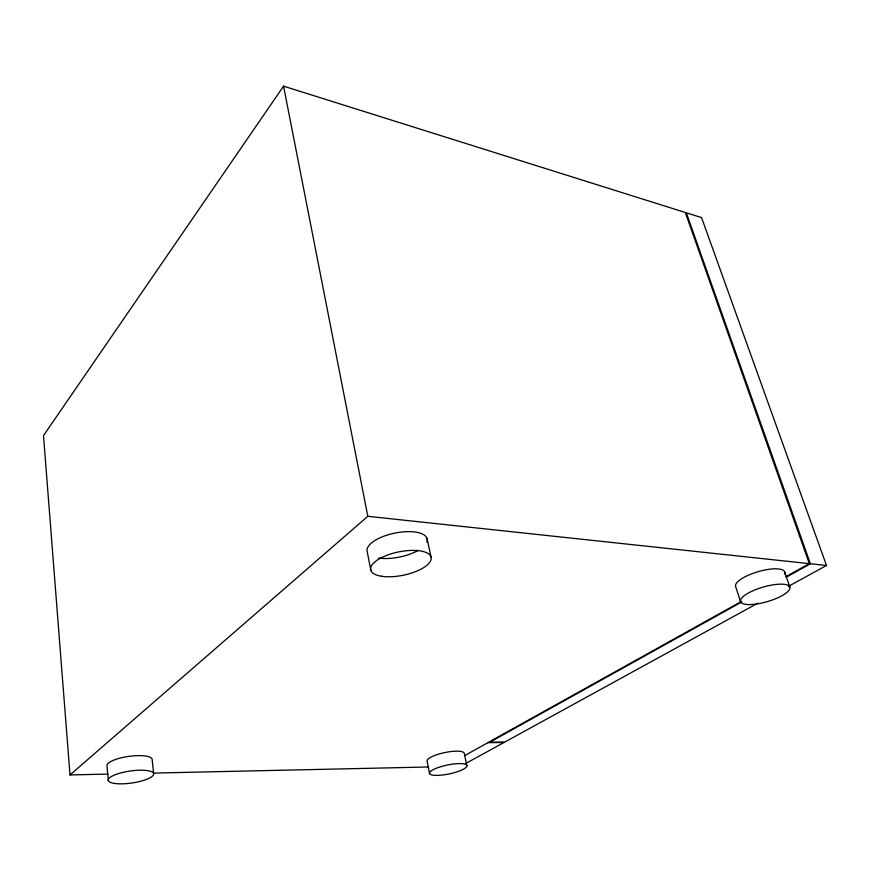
<?xml version="1.0" encoding="UTF-8"?>
<svg xmlns="http://www.w3.org/2000/svg" width="870" height="870" viewBox="0 0 870 870"><rect width="100%" height="100%" fill="white"/><g stroke="black" fill="none" stroke-linecap="round" stroke-linejoin="round"><path stroke-width="1.3" d="M785.588 576.843L809.307 563.64L685.299 212.487L283.566 86.163L43.5 435.587L70.002 774.942L108.043 774.093M70.002 774.942L367.814 516.301L809.307 563.64M464.656 755.606L741.708 601.29M741.49 602.094L489.679 742.23L504.73 742.088L757.639 603.28M786.632 576.973L810.383 563.749L826.5 565.478L701.557 217.598L686.321 212.813L810.383 563.749M465.341 763.708L503.98 742.501L487.918 742.654M788.503 586.336L826.5 565.478M154.218 773.071L428.584 766.981M784.642 571.905L789.862 587.098M740.62 601.866L735.715 586.728A25.578 7.797 -16.4 0 1 760.467 571.014A25.578 7.797 -16.4 0 1 784.446 574.069M427.116 538.813L431.107 557.268M466.853 765.546L464.232 753.246A18.988 4.687 -11.8 0 0 444.2 752.691A18.988 4.687 -11.8 0 0 427.116 761.228L429.573 773.561M283.566 86.163L367.814 516.301M370.837 570.394L367.26 551.863A30.657 12.213 -11.6 0 1 397.655 532.571A30.657 12.213 -11.6 0 1 426.811 542.097M153.664 773.865A22.914 6.046 -8.2 0 0 119.266 773.354A22.914 6.046 -8.2 0 0 119.984 783.837A22.914 6.046 -8.2 0 0 153.664 773.865L152.141 759.499A22.805 6.242 -8.1 0 0 128.771 756.389A22.805 6.242 -8.1 0 0 106.977 765.85L108.293 780.357M418.296 550.286A30.657 12.213 -11.6 0 1 378.689 558.072M749.44 604.574A25.719 7.569 -16.2 0 0 789.634 589.207A25.719 7.569 -16.2 0 0 756.498 589.294A25.719 7.569 -16.2 0 0 749.44 604.574M435.848 775.398A19.075 4.535 -11.8 0 0 466.527 766.818A19.075 4.535 -11.8 0 0 442.221 766.274A19.075 4.535 -11.8 0 0 435.848 775.398M381.451 576.244A30.863 11.886 -11.6 0 0 430.77 560.476A30.863 11.886 -11.6 0 0 390.478 554.038A30.863 11.886 -11.6 0 0 381.451 576.244"/></g></svg>
